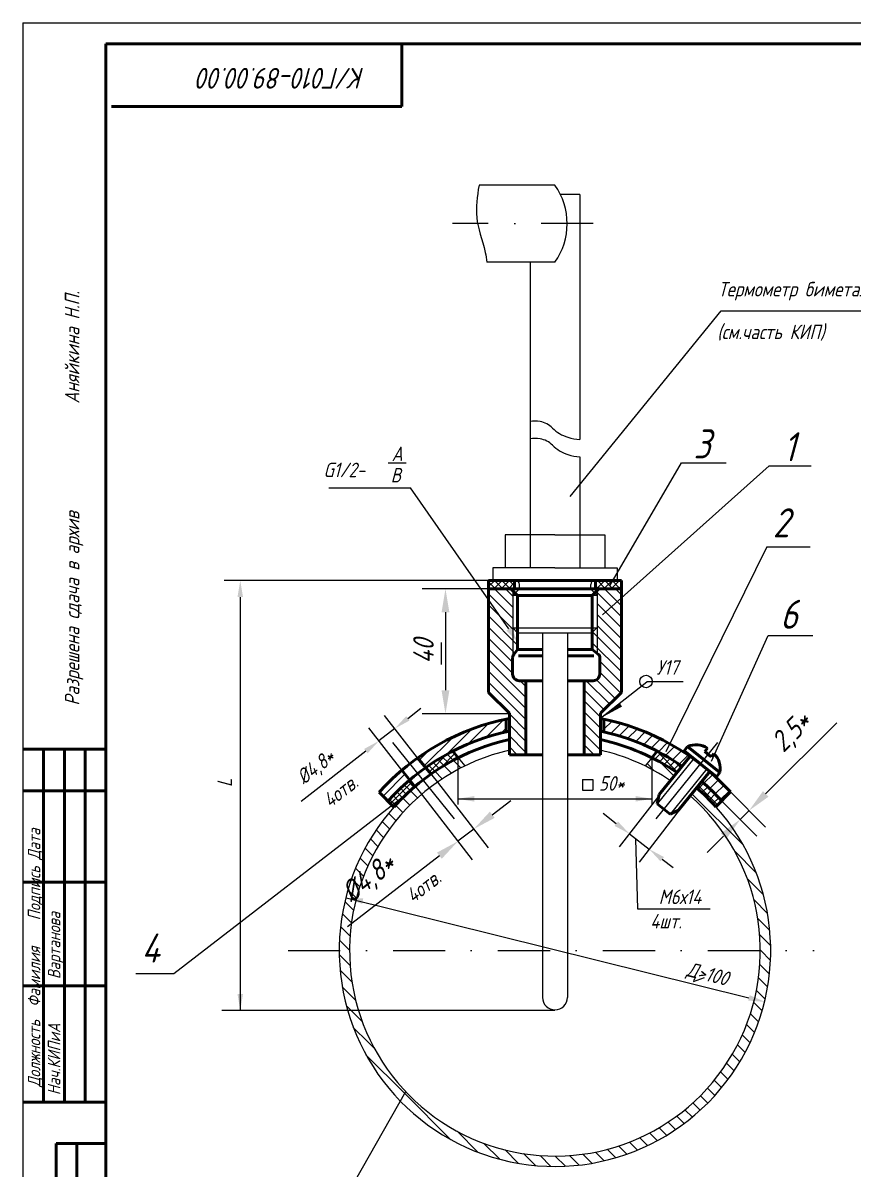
# Model space of a CAD drawing. Header units: inches. Extents: x 2286 to 3316, y 895 to 2213.
# Drawn here: x 2586.8 to 2728.3, y 996.6 to 1191.8 of the extents above; entities that cross this region are included whole.
import ezdxf

# ---------------------------------------------------------------- set-up
doc = ezdxf.new("R2010")
doc.units = ezdxf.units.IN
doc.header["$LTSCALE"] = 0.7
doc.header["$MEASUREMENT"] = 0
doc.linetypes.add('DASHDOT', pattern=[25.4, 12.7, -6.35, 0, -6.35])
doc.styles.get("Standard").update_dxf_attribs({"font": 'romand.shx', "width": 0.8, "oblique": 15, "height": 3.5})
doc.dimstyles.get("Standard").update_dxf_attribs({"dimtxt": 3.5, "dimasz": 4, "dimexe": 4, "dimexo": 0, "dimgap": 2, "dimtad": 1, "dimdec": 0, "dimdsep": 46, "dimtxsty": 'Standard', "dimcen": 0.09, "dimadec": 0, "dimazin": 0, "dimtfac": 1, "dimtdec": 0, "dimtmove": 0, "dimatfit": 3, "dimfxl": 0, "dimtolj": 1, "dimtzin": 0, "dimlwd": 25, "dimlwe": 25, "dimarcsym": 0})

# ---------------------------------------------------------------- blocks, each defined once
blk = doc.blocks.new('*D277')
at = {"color": 0, "lineweight": 25}
for p, q in [((2657.417016408975, 1062.463575104551), (2666.051558763504, 1051.295138372551)), ((2654.731297104676, 1060.387191664163), (2663.365839459205, 1049.218754932164)), ((2666.769529110168, 1056.906245088816), (2669.934067641632, 1059.352813273616)), ((2663.604990578703, 1054.459676904015), (2660.919271274405, 1052.383293463628)), ((2657.754732742941, 1049.936725278827), (2642.104634721738, 1037.837320728373))]:
    blk.add_line(p, q, dxfattribs=at)
for points in [[(2666.361767746034, 1057.433668177393), (2667.177290474301, 1056.378822000239), (2663.604990578703, 1054.459676904015)], [(2657.346971378807, 1050.464148367405), (2658.162494107074, 1049.40930219025), (2660.919271274405, 1052.383293463628)]]:
    blk.add_solid(points, dxfattribs=at)
at = {"layer": 'DEFPOINTS', "color": 0, "lineweight": 25}
for p in [(2657.417016408975, 1062.463575104551), (2654.731297104676, 1060.387191664163), (2660.919271274405, 1052.383293463628)]:
    blk.add_point(p, dxfattribs=at)
at = {"color": 0, "lineweight": 25, "insert": (2645.84987611129, 1045.894205328736), "char_height": 3.5, "attachment_point": 5, "rotation": 37.70832853063089}
blk.add_mtext('\\A1;%%C4,8*', dxfattribs=at)
blk = doc.blocks.new('*D278')
at = {"color": 0, "lineweight": 25}
for p, q in [((2713.359842508145, 1060.445475743778), (2725.462097003551, 1072.547730239191)), ((2707.363372398868, 1060.785091603561), (2713.359842508146, 1054.788621494286)), ((2705.861409418703, 1059.283128623396), (2711.857879527981, 1053.286658514121)), ((2709.029452403234, 1056.115085638866), (2710.531415383399, 1057.617048619031)), ((2706.201025278489, 1053.286658514119), (2703.372598153743, 1050.458231389372))]:
    blk.add_line(p, q, dxfattribs=at)
for points in [[(2712.888437987353, 1060.916880264569), (2713.831247028936, 1059.974071222987), (2710.531415383399, 1057.617048619031)], [(2705.729620757697, 1053.75806303491), (2706.67242979928, 1052.815253993328), (2709.029452403234, 1056.115085638866)]]:
    blk.add_solid(points, dxfattribs=at)
at = {"layer": 'DEFPOINTS', "color": 0, "lineweight": 25}
for p in [(2707.363372398868, 1060.785091603561), (2705.861409418703, 1059.283128623396), (2710.531415383399, 1057.617048619031)]:
    blk.add_point(p, dxfattribs=at)
at = {"color": 0, "lineweight": 25, "insert": (2717.937830628375, 1070.798169243702), "char_height": 3.5, "attachment_point": 5, "rotation": 45.00000000001301}
blk.add_mtext('\\A1;2,5*', dxfattribs=at)
blk = doc.blocks.new('*D279')
at = {"color": 0, "lineweight": 25}
for p, q in [((2666.143307805147, 1095.406174166274), (2654.796403664847, 1095.406174166274)), ((2658.796403664847, 1091.406174166274), (2658.796403664847, 1078.102734399861)), ((2669.678661340502, 1074.102734399861), (2654.796403664847, 1074.102734399861))]:
    blk.add_line(p, q, dxfattribs=at)
for points in [[(2658.129736998181, 1091.406174166274), (2659.463070331514, 1091.406174166274), (2658.796403664847, 1095.406174166274)], [(2658.129736998181, 1078.102734399861), (2659.463070331514, 1078.102734399861), (2658.796403664847, 1074.102734399861)]]:
    blk.add_solid(points, dxfattribs=at)
at = {"layer": 'DEFPOINTS', "color": 0, "lineweight": 25}
for p in [(2666.143307805147, 1095.406174166274), (2658.796403664847, 1074.102734399861), (2669.678661340502, 1074.102734399861)]:
    blk.add_point(p, dxfattribs=at)
at = {"color": 0, "lineweight": 25, "insert": (2655.046403664847, 1084.754454283068), "char_height": 3.5, "attachment_point": 5, "rotation": 90}
blk.add_mtext('\\A1;40', dxfattribs=at)

msp = doc.modelspace()

# ---------------------------------------------------------------- hatches: boundary and pattern name
at = {"lineweight": 25}
h = msp.add_hatch(dxfattribs=at)
h.set_pattern_fill('ANSI37', color=256, scale=7.070707070707071, angle=90, style=0)
h.set_pattern_definition([(135, (-1172.001941965416, 269.9848282896533), (-0.62496811468508, -0.6249681146850798), []), (225, (-1172.001941965416, 269.9848282896533), (0.6249681146850798, -0.62496811468508), [])])
h.paths.add_polyline_path([(2670.57446964783, 1096.820315580416), (2666.850378512219, 1096.820315580416), (2666.143307805148, 1096.820315580416), (2666.143307805147, 1095.406174166274), (2670.57446964783, 1095.406174166274)])
h.paths.add_polyline_path([(2688.769570431411, 1096.820315580416), (2684.33840858873, 1096.820315580416), (2684.338408588728, 1095.406174166274), (2684.951388613229, 1095.406174166274), (2688.769570431411, 1095.406174166274)])
h = msp.add_hatch(dxfattribs=at)
h.set_pattern_fill('ANSI31', color=256, scale=10.60606060606061, style=0)
h.set_pattern_definition([(44.99999999999999, (-1172.001941965416, 273.5201818250068), (-0.9374521720276197, 0.9374521720276199), [])])
h.paths.add_polyline_path([(2685.799873461714, 1073.198207579566), (2685.799873461714, 1071.027323147228, -0.09631567121730822), (2699.153145417225, 1065.186466604698), (2700.490994221431, 1066.840045995339, 0.1002964583545369)])
h.paths.add_polyline_path([(2703.840387563186, 1064.234980550159), (2702.505395527231, 1062.584932121381, -0.03085517048928728), (2705.861409418703, 1059.283128623396), (2707.363372398867, 1060.785091603561, 0.0306146875050525)])
edge = h.paths.add_edge_path()
edge.add_line((2654.047848630378, 1066.576363465898), (2655.569776608679, 1065.054435487597))
edge.add_arc((2677.456439118279, 1033.768252533132), 38.18181818181842, 102.62203335445457, 124.9752205465542, ccw=False)
edge.add_line((2669.113004774845, 1071.027323147228), (2669.113004774845, 1073.198207579565))
edge.add_arc((2677.45643911828, 1033.768252533132), 40.30303030303053, 101.9476297055013, 125.5078612842657)
edge = h.paths.add_edge_path()
edge.add_line((2652.855835547252, 1062.968621428244), (2651.350729627643, 1064.473727347853))
edge.add_arc((2677.45643911828, 1033.768252533132), 40.30303030303055, 130.3710962715822, 138.0169613098166)
edge.add_line((2647.497468656674, 1060.727376044248), (2648.999589827892, 1059.22525487303))
edge.add_arc((2677.45643911828, 1033.768252533132), 38.18181818181842, 130.1133261775906, 138.1847385367223, ccw=False)

# ---------------------------------------------------------------- linework, layer by layer
for p, q in [((2586.78478108273, 1191.783248135504), (2586.78478108273, 894.813551165807)), ((2586.78478108273, 1191.783248135504), (3006.78478108273, 1191.783248135504)), ((2681.698863360705, 1162.584954725716), (2681.698863360705, 1123.905023404646)), ((2673.214014875856, 1151.019670813535), (2673.214014875855, 1123.905023404646)), ((2673.214014875857, 1151.019670813535), (2673.214014875857, 1120.7988519654)), ((2681.698863360704, 1151.019670813535), (2681.698863360704, 1120.7988519654)), ((2673.214014875855, 1120.95870085702), (2673.214014875855, 1098.939561033601)), ((2681.698863360704, 1117.852529417773), (2681.698863360704, 1098.939561033601)), ((2669.567985561021, 1088.556762417558), (2652.815919135247, 1112.608113468483)), ((2677.45643911828, 1104.596126690167), (2668.971590633431, 1104.596126690167)), ((2677.45643911828, 1104.596126690167), (2668.971590633431, 1104.596126690167)), ((2677.45643911828, 1104.596126690167), (2685.941287603128, 1104.596126690167)), ((2677.45643911828, 1098.939561033601), (2666.850378512219, 1098.939561033601)), ((2677.45643911828, 1098.939561033601), (2688.06249972434, 1098.939561033601)), ((2684.951388613229, 1096.820315580416), (2666.143307805149, 1096.820315580416)), ((2670.285685488315, 1095.35635245842), (2670.285685488315, 1093.138748045445)), ((2671.409508117117, 1095.199845356995), (2671.409508117117, 1096.113244873345)), ((2677.45643911828, 1095.406174166274), (2672.332678016486, 1095.406174166274)), ((2677.45643911828, 1095.406174166274), (2684.951388613229, 1095.406174166274)), ((2683.550562207819, 1095.359449082286), (2683.550562207819, 1096.113244873345)), ((2683.8840921579, 1096.820315580416), (2688.769570431411, 1096.820315580416)), ((2684.627192748244, 1095.35635245842), (2684.627192748244, 1093.138748045445)), ((2670.26978596837, 1094.293472683339), (2684.627192748243, 1094.293472683339)), ((2683.820075481918, 1094.274861034964), (2683.820075481918, 1093.138748045445)), ((2670.285685488315, 1093.138748045445), (2670.285685488315, 1085.038412741304)), ((2684.627192748244, 1093.138748045445), (2684.627192748245, 1085.038412741304)), ((2671.092802754643, 1089.524356046059), (2671.092802754643, 1086.936696783753)), ((2670.26978596837, 1088.725264652225), (2684.627192748243, 1088.725264652225)), ((2670.26978596837, 1088.725264652225), (2671.092802754643, 1087.905481561878)), ((2671.092802754644, 1087.878760690576), (2683.820075481917, 1087.878760690576)), ((2684.606835232683, 1088.725264652225), (2683.820075481916, 1087.944612074424)), ((2670.285685488315, 1085.038412741304), (2670.285685488315, 1083.931293831321)), ((2675.335226997068, 1085.038412741304), (2671.092802754643, 1085.038412741304)), ((2683.820075481914, 1085.038412741304), (2679.577651239492, 1085.038412741304)), ((2684.627192748244, 1085.038412741304), (2684.627192748245, 1084.440475254765)), ((2675.335226997068, 1079.735382438274), (2671.372689605138, 1079.735382438274)), ((2679.577651239491, 1079.735382438274), (2683.958548190997, 1079.735382438274)), ((2685.198822266301, 1073.338817280594), (2693.099568890516, 1079.529242196558))]:
    msp.add_line(p, q)
at = {"lineweight": 50}
for p, q in [((2600.926195224144, 1188.24789460015), (2600.926195224144, 898.3489047011606)), ((2600.926195224144, 1188.24789460015), (3003.249427547376, 1188.24789460015)), ((2651.372829575429, 1177.519341434796), (2651.372829575429, 1188.125402040857)), ((2601.877880080479, 1177.519341434796), (2651.372829575429, 1177.519341434796)), ((2666.143307805148, 1096.820315580416), (2666.143307805148, 1093.138748045445)), ((2688.769570431411, 1096.820315580416), (2666.143307805148, 1096.820315580416)), ((2684.951388613229, 1095.406174166274), (2666.143307805149, 1095.406174166274)), ((2671.092802754642, 1094.274861034962), (2669.961489623331, 1095.406174166274)), ((2670.57446964783, 1096.820315580416), (2670.57446964783, 1095.406174166274)), ((2683.820075481918, 1094.274861034964), (2684.951388613229, 1095.406174166274)), ((2683.8840921579, 1095.406174166274), (2688.769570431411, 1095.406174166274)), ((2684.338408588729, 1096.820315580416), (2684.338408588729, 1095.406174166274)), ((2688.769570431411, 1096.820315580416), (2688.769570431411, 1093.138748045445)), ((2671.092802754642, 1094.274861034964), (2671.092802754643, 1093.138748045445)), ((2683.820075481918, 1094.274861034964), (2671.092802754642, 1094.274861034964)), ((2683.820075481916, 1094.293472683339), (2683.820075481915, 1093.138748045445)), ((2666.143307805148, 1093.138748045445), (2666.143307805149, 1077.726449833406)), ((2671.092802754643, 1093.138748045445), (2671.092802754643, 1085.038412741304)), ((2683.820075481917, 1093.138748045445), (2683.820075481915, 1085.038412741304)), ((2683.820075481915, 1093.138748045445), (2683.820075481916, 1089.527066502935)), ((2688.769570431411, 1093.138748045445), (2688.769570431411, 1077.726449833406)), ((2683.820075481916, 1089.527066502935), (2683.820075481916, 1086.936696783753)), ((2670.241376473826, 1083.684928404273), (2670.241376473826, 1080.866695569587)), ((2670.444201579933, 1084.184881129526), (2671.092802754643, 1085.055219325126)), ((2675.335226997068, 1085.038412741304), (2671.092802754643, 1085.038412741304)), ((2675.335226997068, 1083.977806680699), (2671.231275463724, 1083.977806680699)), ((2683.820075481915, 1085.038412741304), (2679.577651239492, 1085.038412741304)), ((2679.577651239492, 1083.977806680699), (2684.099962332411, 1083.977806680699)), ((2684.883339665604, 1084.185490098952), (2683.810071211745, 1085.038412741304)), ((2685.08986132231, 1083.684928404273), (2685.08986132231, 1080.866695569587)), ((2675.335226997068, 1079.735382438274), (2671.372689605138, 1079.735382438274)), ((2672.506944168785, 1067.120389227346), (2672.506944168786, 1079.735382438274)), ((2679.577651239491, 1079.735382438274), (2683.958548190997, 1079.735382438274)), ((2682.451186593028, 1067.120389227346), (2682.451186593029, 1079.735382438274)), ((2669.678661340502, 1074.191096298053), (2666.143307805149, 1077.726449833407)), ((2685.234216896058, 1074.191096298053), (2688.769570431411, 1077.726449833406)), ((2586.78478108273, 1068.060714025426), (2600.926195224144, 1068.060714025426)), ((2590.320134618083, 1068.060714025426), (2590.320134618083, 1007.959703924415)), ((2593.855488153437, 1068.060714025426), (2593.855488153437, 1007.959703924415)), ((2597.39084168879, 1068.060714025426), (2597.39084168879, 1007.959703924415)), ((2705.540435174576, 1064.087933437407), (2700.043524044433, 1068.535277195992)), ((2656.341899961998, 1063.827560337822), (2654.04398373611, 1066.584801805865)), ((2704.96228048596, 1063.373334990488), (2699.465369355817, 1067.820678749074)), ((2704.097719161478, 1066.801345832966), (2702.998336935449, 1067.690814584683)), ((2653.595197115326, 1061.733165472856), (2651.352902546288, 1064.48284019034)), ((2586.78478108273, 1060.990006954718), (2600.926195224144, 1060.990006954718)), ((2650.001145158017, 1058.223699542906), (2647.497468656674, 1060.727376044248)), ((2695.227939071541, 1060.334916641184), (2694.888161432839, 1058.790800039296)), ((2704.849949192689, 1058.271668397381), (2707.363372398867, 1060.785091603561)), ((2697.086925884898, 1057.011862535861), (2694.888161432839, 1058.790800039296)), ((2698.526085749629, 1057.666510386032), (2697.086925884897, 1057.011862535861)), ((2586.78478108273, 1045.434451399163), (2600.926195224144, 1045.434451399163)), ((2586.78478108273, 1027.757683722395), (2600.926195224144, 1027.757683722395)), ((2586.78478108273, 1007.959703924415), (2600.926195224144, 1007.959703924415)), ((2592.441346739296, 1000.888996853708), (2592.441346739296, 898.3489047011606)), ((2592.441346739296, 1000.888996853708), (2600.926195224144, 1000.888996853708)), ((2595.976700274649, 1000.888996853708), (2595.976700274649, 898.3489047011606))]:
    msp.add_line(p, q, dxfattribs=at)
at = {"lineweight": 25}
for p, q in [((2677.458435854613, 1164.143706141754), (2664.515405906507, 1164.143706141754)), ((2681.698863360705, 1162.584954725716), (2678.378291626123, 1162.584954725716)), ((2677.462322603735, 1151.019670813535), (2665.849781985764, 1151.019670813535)), ((2680.040136461709, 1111.116091206721), (2705.774490283604, 1142.760164452871)), ((2705.774490283604, 1142.760164452871), (2749.624462863766, 1142.760164452871)), ((2649.046904937428, 1116.843615139141), (2652.121245486109, 1116.843615139141)), ((2686.87670886212, 1095.993845350107), (2698.996192925256, 1116.830814564554)), ((2698.996192925256, 1116.830814564554), (2706.60780731779, 1116.830814564554)), ((2685.575767437889, 1090.958707172422), (2713.940080762021, 1116.361443218912)), ((2713.940080762021, 1116.361443218912), (2721.101365340488, 1116.361443218912)), ((2638.918267454893, 1112.608113468484), (2652.815919135247, 1112.608113468483)), ((2713.53956015466, 1102.553380300572), (2696.339331765752, 1067.614475692821)), ((2713.53956015466, 1102.553380300572), (2720.964424137937, 1102.553380300572)), ((2666.143307805148, 1096.820315580416), (2621.080384364558, 1096.820315580416)), ((2670.285685488315, 1092.244753692601), (2667.124265014642, 1095.406174166274)), ((2670.285685488315, 1094.119658036656), (2668.999169358697, 1095.406174166274)), ((2670.285685488315, 1094.293472683339), (2671.409508117117, 1095.406174166274)), ((2684.627192748244, 1094.293472683339), (2683.503370119443, 1095.406174166274)), ((2688.769570431411, 1092.509912190057), (2685.873308455195, 1095.406174166274)), ((2688.769570431412, 1094.384816534112), (2687.748212799249, 1095.406174166274)), ((2623.823076701441, 1093.992032752133), (2623.823076701441, 1023.557028777667)), ((2670.285685488315, 1090.369849348546), (2666.143307805148, 1094.512227031713)), ((2688.769570431411, 1090.635007846002), (2684.627192748243, 1094.77738552917)), ((2670.285685488315, 1088.494945004491), (2666.143307805147, 1092.637322687658)), ((2688.769570431411, 1088.760103501947), (2684.627192748244, 1092.902481185114)), ((2671.092802754643, 1085.812923394106), (2666.143307805147, 1090.762418343603)), ((2688.719398374343, 1086.935371214959), (2684.627192748244, 1091.027576841058)), ((2684.627192748245, 1090.118848994262), (2684.627192748245, 1084.440475254764)), ((2670.647195798911, 1084.383626005784), (2666.143307805148, 1088.887513999547)), ((2688.769570431411, 1083.135390469781), (2683.890485430736, 1088.014475470455)), ((2686.844494030288, 1086.935371214959), (2684.627192748244, 1089.152672497003)), ((2704.114037740603, 1066.026399789711), (2713.805647077752, 1087.427887852557)), ((2713.805647077752, 1087.427887852557), (2721.380825694421, 1087.427887852557)), ((2658.037159232976, 1086.232988540317), (2658.037159232976, 1082.498832655554)), ((2670.241376473825, 1082.914540986814), (2666.143307805148, 1087.012609655492)), ((2688.769570431411, 1081.260486125727), (2683.820075481915, 1086.209981075221)), ((2684.969589686233, 1086.935371214959), (2684.627192748245, 1087.277768152947)), ((2688.769570431411, 1085.010294813837), (2686.844494030288, 1086.935371214959)), ((2688.769570431411, 1086.885199157892), (2688.719398374343, 1086.935371214959)), ((2670.241376473825, 1081.039636642759), (2666.143307805148, 1085.137705311436)), ((2672.506944168786, 1076.899164603744), (2666.143307805148, 1083.262800967381)), ((2688.769570431411, 1079.385581781671), (2685.08986132231, 1083.065290890772)), ((2672.506944168786, 1075.024260259688), (2666.143307805148, 1081.387896623326)), ((2672.506944168786, 1078.774068947798), (2671.54563067831, 1079.735382438274)), ((2686.78677988946, 1075.743659291456), (2682.795056742641, 1079.735382438274)), ((2687.724232061488, 1076.681111463483), (2684.520514939552, 1079.884828585419)), ((2688.661684233515, 1077.618563635511), (2685.08986132231, 1081.190386546716)), ((2672.506944168786, 1073.149355915633), (2666.143307805148, 1079.512992279271)), ((2685.849327717433, 1074.806207119428), (2682.451186593028, 1078.204348243832)), ((2699.307950903983, 1079.529242196558), (2693.099568890516, 1079.529242196558)), ((2685.234216896057, 1073.546413596749), (2682.451186593028, 1076.329443899777)), ((2654.049835154746, 1066.577780760482), (2648.410526508591, 1073.813333165638)), ((2652.379931140295, 1073.321200680087), (2654.610699698921, 1075.059836753163)), ((2672.506944168786, 1071.274451571578), (2669.678661340502, 1074.102734399862)), ((2685.234216896057, 1071.671509252693), (2682.451186593028, 1074.454539555722)), ((2672.506944168786, 1069.399547227523), (2669.678661340502, 1072.227830055807)), ((2685.234216896057, 1069.796604908638), (2682.451186593027, 1072.579635211668)), ((2651.356401908222, 1064.478549002567), (2645.717093262067, 1071.714101407723)), ((2650.149162581667, 1071.582564607011), (2647.455729335144, 1069.483332849096)), ((2669.113004774844, 1070.918582277408), (2669.024249884821, 1071.007337167432)), ((2672.449956462514, 1067.581630589738), (2669.678661340502, 1070.352925711752)), ((2685.234216896057, 1067.921700564583), (2682.451186593027, 1070.704730867613)), ((2671.036293480851, 1067.120389227346), (2669.678661340502, 1068.478021367696)), ((2684.160623889239, 1067.120389227345), (2682.451186593027, 1068.829826523558)), ((2645.224960776517, 1067.74469677602), (2634.192784597269, 1059.146342009188)), ((2659.035392582472, 1067.212479003406), (2656.223562837672, 1064.400649258605)), ((2658.506212624472, 1065.276203445969), (2657.47694057948, 1066.305475490961)), ((2660.396876270176, 1067.324026461739), (2658.103008564543, 1065.030158756106)), ((2659.294991580448, 1065.737360719363), (2658.259258989062, 1066.773093310748)), ((2660.100539015433, 1066.181749513748), (2659.057591811718, 1067.224696717463)), ((2660.923222898816, 1066.609001859736), (2659.87226265333, 1067.659962105222)), ((2661.409461979962, 1064.87282654922), (2660.100539015433, 1066.181749513748)), ((2660.923222898816, 1066.609001859735), (2660.923222898816, 1058.676324761924)), ((2693.952581762141, 1066.627639818438), (2693.952581762141, 1058.715912978944)), ((2695.49264515184, 1067.42158092104), (2694.446212558345, 1066.375148327544)), ((2698.344033660469, 1064.186405520448), (2694.691730840403, 1067.838708340513)), ((2696.298249233212, 1066.977248773041), (2695.259382793778, 1065.938382333607)), ((2697.087698832856, 1066.516762143315), (2696.055625407551, 1065.484688718009)), ((2697.861296602061, 1066.04042368315), (2696.835284019147, 1065.014411100236)), ((2698.903039453312, 1064.877335956974), (2697.537455520589, 1066.242919889697)), ((2655.758799192115, 1065.18582184242), (2655.598594722986, 1065.025617373291)), ((2656.977700937776, 1064.304842673924), (2655.959236030636, 1065.323307581064)), ((2657.733877412296, 1064.798602428775), (2656.71035023207, 1065.822129609001)), ((2658.252950784406, 1063.029592827294), (2656.977700937776, 1064.304842673924)), ((2659.796297811484, 1063.986118258957), (2658.506212624472, 1065.276203445969)), ((2694.370869347831, 1064.409761144974), (2693.147755228452, 1065.632875264353)), ((2697.785027867624, 1063.495475083922), (2695.446236626415, 1065.83426632513)), ((2698.619309551613, 1065.548500403332), (2697.598661022788, 1064.527851874507)), ((2653.044745104031, 1062.471767754335), (2649.398911025309, 1058.825933675613)), ((2653.431670207654, 1061.601192257196), (2652.42912874612, 1062.60373371873)), ((2682.125345611591, 1062.885445100728), (2683.893022379268, 1062.885445100728)), ((2682.125345611591, 1062.885445100728), (2682.125345611591, 1061.117768333052)), ((2683.893022379268, 1062.885445100728), (2683.893022379268, 1061.117768333052)), ((2697.14553968089, 1062.705068512701), (2688.418084639921, 1051.416110553321)), ((2702.85113979416, 1062.280713269658), (2701.849455367367, 1061.279028842865)), ((2705.804296217481, 1059.226015422175), (2702.478554720572, 1062.551756919084)), ((2650.868805936466, 1059.164311610903), (2649.868604022004, 1060.164513525366)), ((2651.486962986547, 1059.796090790193), (2650.487013396513, 1060.796040380227)), ((2652.120145507943, 1060.412844498167), (2651.119891589384, 1061.413098416726)), ((2652.76836776003, 1061.014558475449), (2651.767251332168, 1062.015674903312)), ((2654.019896213726, 1059.763030021754), (2652.76836776003, 1061.014558475449)), ((2653.603750896876, 1061.780837317809), (2653.375664231915, 1061.552750652849)), ((2682.125345611591, 1061.117768333052), (2683.893022379268, 1061.117768333052)), ((2700.502727990417, 1060.109637637603), (2691.775272949449, 1048.820679678222)), ((2709.522452910278, 1051.758050041267), (2700.801537342039, 1060.478965609507)), ((2705.179328102797, 1058.601047307489), (2701.919548927727, 1061.860826482559)), ((2703.504992404483, 1061.68462965061), (2702.504421590466, 1060.684058836594)), ((2704.14435020012, 1061.074051216877), (2703.144333224543, 1060.074034241301)), ((2704.769236358935, 1060.449001146322), (2703.769216230763, 1059.44898101815)), ((2651.504069574777, 1059.927655213472), (2612.524936678759, 1029.802836195474)), ((2650.265686179739, 1058.517495138261), (2649.264674021323, 1059.518507296677)), ((2651.517072404342, 1057.266108913658), (2650.265686179739, 1058.517495138261)), ((2652.736900043014, 1058.546153733726), (2651.486962986547, 1059.796090790193)), ((2660.923222898816, 1059.620487599871), (2693.952581762141, 1059.620487599871)), ((2705.379650749061, 1059.809479307077), (2704.379070461437, 1058.808899019453)), ((2650.360645001091, 1055.922663858168), (2649.10473708754, 1057.178571771718)), ((2687.9103706153, 1055.383552296148), (2685.672792731576, 1057.113416155251)), ((2648.241422393472, 1053.042141548306), (2646.966774134869, 1054.316789806909)), ((2649.268344724228, 1054.51509167629), (2648.004741606042, 1055.778694794477)), ((2647.281703945018, 1051.501987538019), (2645.992397163966, 1052.791294319071)), ((2690.147948499024, 1053.653688437045), (2693.505136808552, 1051.058257561946)), ((2691.177188006986, 1052.774697675611), (2691.50500764209, 1040.897063954389)), ((2646.391669135702, 1049.892149888596), (2645.083721609393, 1051.200097414905)), ((2711.748170837725, 1047.03245965508), (2708.097947730121, 1050.682682762684)), ((2645.574566133615, 1048.209380431942), (2644.243493616214, 1049.540452949344)), ((2695.742714692276, 1049.328393702843), (2697.596901598732, 1047.894928105586)), ((2644.834575366576, 1046.449498740241), (2643.475216776706, 1047.80885733011)), ((2644.177044039998, 1044.607157608078), (2642.783323726216, 1046.000877921861)), ((2712.96209720697, 1043.318660827095), (2710.230823881285, 1046.049934152779)), ((2641.88539574775, 1042.739081193739), (2710.5119538014, 1025.713060587503)), ((2643.608826328117, 1042.675502861219), (2642.173419231974, 1044.110909957362)), ((2643.138788386322, 1040.645668344275), (2641.652630745373, 1042.131825985223)), ((2691.50500764209, 1040.897063954389), (2703.880377975713, 1040.897063954389)), ((2713.673532603556, 1040.107352971769), (2711.373467588776, 1042.407417986549)), ((2642.778582594975, 1038.506001676881), (2641.23012705664, 1040.054457215216)), ((2714.061807248853, 1037.219205867731), (2712.023264771335, 1039.25774834525)), ((2642.54388578416, 1036.240826028956), (2640.917911986307, 1037.866799826808)), ((2642.45649071178, 1033.828348642595), (2640.732092495192, 1035.552746859183)), ((2714.215467606663, 1034.565673051182), (2712.355404439051, 1036.425736218793)), ((2642.548100822229, 1031.236866073406), (2640.695019712266, 1033.089947183369)), ((2712.513015665972, 1033.768252533132), (2712.456393316957, 1033.824874882147)), ((2714.186033015315, 1032.095235183789), (2712.513015665972, 1033.768252533132)), ((2714.006601199412, 1029.774794540951), (2712.376552203926, 1031.404843536437)), ((2612.524936678759, 1029.802836195474), (2606.004280376699, 1029.802836195474)), ((2642.867914725729, 1028.417179711164), (2640.839173105085, 1030.445921331809)), ((2701.040861345388, 1028.521237959375), (2702.937044879384, 1029.190102527947)), ((2713.699890769661, 1027.581632511962), (2712.148189291736, 1029.133333989888)), ((2643.500030718151, 1025.285191260003), (2641.214924063936, 1027.570297914218)), ((2713.282243434051, 1025.499407388832), (2711.793457083616, 1026.988193739268)), ((2712.765821546414, 1023.515956817728), (2711.328262479547, 1024.953515884595)), ((2677.45643911828, 1023.557028777666), (2620.689228570377, 1023.557028777666)), ((2644.613056942663, 1021.672292576751), (2641.908354171691, 1024.376995347722)), ((2712.159905876041, 1021.622000029362), (2710.764413491633, 1023.01749241377)), ((2711.471706011863, 1019.8103274348), (2710.11088646727, 1021.171146979393)), ((2645.640723702242, 1018.144753358431), (2643.092055770797, 1020.693421289876)), ((2710.706888991452, 1018.07527199647), (2709.374616684417, 1019.407544303504)), ((2646.674238124171, 1017.111238936503), (2645.640723702242, 1018.144753358431)), ((2709.869936098895, 1016.412352430286), (2708.561013134368, 1017.721275394814)), ((2651.827377043342, 1009.45822755859), (2645.244456528395, 1016.041148073538)), ((2708.964390031117, 1014.818026039325), (2707.674304844105, 1016.108111226336)), ((2707.993029259072, 1013.289514352629), (2706.717779412442, 1014.564764199258)), ((2705.860865404768, 1010.421933289452), (2704.604669886007, 1011.678128808213)), ((2706.957992192132, 1011.824678960829), (2705.693949602401, 1013.08872155056)), ((2641.150314610089, 990.605155223922), (2652.01233345077, 1009.784815189767)), ((2659.729334658683, 1001.556269943249), (2651.827377043342, 1009.45822755859)), ((2704.702745060597, 1009.080181174883), (2703.451216606902, 1010.331709628578)), ((2702.205681723409, 1006.57749959459), (2700.954295498806, 1007.828885819194)), ((2703.484277375341, 1007.798776401399), (2702.234340318874, 1009.048713457866)), ((2699.466881379624, 1004.316555020894), (2698.203278261437, 1005.580158139081)), ((2700.866758356866, 1005.416550502393), (2699.610850443316, 1006.672458415943)), ((2696.479480904219, 1002.304210578819), (2695.190174123167, 1003.593517359871)), ((2698.004976392056, 1003.278587549722), (2696.730328133453, 1004.553235808325)), ((2664.381607875024, 999.4038691856495), (2660.799425521651, 1002.986051539022)), ((2693.228639534491, 1000.555307031066), (2691.897567017088, 1001.886379548469)), ((2694.888284000052, 1001.395535024246), (2693.580336473744, 1002.703482550554)), ((2668.06518193287, 998.2201675865444), (2665.360479161899, 1000.924870357515)), ((2671.258484499366, 997.5267374787883), (2668.973377845151, 999.811844133003)), ((2687.799096542509, 998.4852326468274), (2686.363689446367, 999.9206397429696)), ((2689.689064507009, 999.0951371410682), (2688.295344193225, 1000.488857454851)), ((2691.497043915258, 999.7870301915591), (2690.137685325388, 1001.146388781429)), ((2674.134107916957, 997.1509865199374), (2672.105366296312, 999.1797281405821)), ((2676.778133768516, 997.0068331271186), (2674.925052658553, 998.8599142370815)), ((2679.24093344433, 997.043905910045), (2677.516535227743, 998.7683041266329)), ((2681.554986411955, 997.2297254011604), (2679.929012614103, 998.8556991990127)), ((2683.742643800363, 997.5419404714925), (2682.194188262028, 999.0903960098277)), ((2685.820012570371, 997.9644441602255), (2684.333854929422, 999.4506018011745))]:
    msp.add_line(p, q, dxfattribs=at)
at = {"linetype": 'DASHDOT'}
msp.add_line((2683.973746540722, 1157.614820695456), (2660.012743454896, 1157.614820695456), dxfattribs=at)
at = {"linetype": 'Continuous'}
for p, q in [((2668.971590633431, 1104.596126690167), (2668.971590633431, 1098.939561033601)), ((2685.941287603128, 1104.596126690167), (2685.941287603128, 1098.939561033601)), ((2666.850378512219, 1098.939561033601), (2666.850378512219, 1096.818348912389)), ((2688.06249972434, 1098.939561033601), (2688.06249972434, 1096.818348912389)), ((2675.335226997067, 1087.878760690576), (2675.335226997068, 1085.038412741304)), ((2679.577651239491, 1087.878760690576), (2679.577651239492, 1085.038412741304)), ((2675.335226997068, 1085.038412741304), (2675.335226997069, 1025.799721163602)), ((2679.577651239492, 1085.038412741304), (2679.577651239492, 1025.799721163602)), ((2649.758842090076, 1069.231104139584), (2660.297728087112, 1056.205054685998)), ((2705.154036146484, 1069.231104139584), (2694.615150149447, 1056.205054685998)), ((2654.07427321828, 1066.595201362286), (2657.417016408975, 1062.463575104551)), ((2660.960296474419, 1066.627639818438), (2662.099702277941, 1065.21933571983)), ((2701.114442694859, 1066.486475621499), (2694.888161432839, 1058.790800039296)), ((2651.394779043317, 1064.511123670097), (2654.731297104677, 1060.387191664164)), ((2703.313207146918, 1064.707538118064), (2697.086925884897, 1057.011862535861))]:
    msp.add_line(p, q, dxfattribs=at)
at = {"color": 0}
for p, q in [((2684.029255261704, 1079.683352148903), (2684.088809869383, 1079.742906756582)), ((2672.506944168785, 1071.734987790589), (2672.519671441512, 1071.747715063316))]:
    msp.add_line(p, q, dxfattribs=at)
at = {"linetype": 'Continuous', "lineweight": 50}
for p, q in [((2669.678661340502, 1074.191096298052), (2669.678661340502, 1067.120389227347)), ((2685.234216896058, 1074.191096298053), (2685.234216896058, 1067.120389227345)), ((2669.113004774845, 1073.198207579566), (2669.113004774845, 1071.027323147228)), ((2685.799873461714, 1073.198207579566), (2685.799873461714, 1071.027323147228)), ((2700.043524044434, 1068.535277195992), (2699.465369355817, 1067.820678749074)), ((2703.434000937561, 1068.229294727484), (2702.998336935449, 1067.690814584683)), ((2660.050673083693, 1067.751933152197), (2660.960296474418, 1066.627639818438)), ((2694.862205152866, 1067.751933152197), (2693.952581762141, 1066.627639818438)), ((2700.564751581845, 1066.931209997358), (2695.227939071541, 1060.334916641183)), ((2704.53338316359, 1067.339825975768), (2704.097719161478, 1066.801345832966)), ((2703.862898259932, 1064.262803742206), (2698.526085749627, 1057.666510386031)), ((2705.540435174576, 1064.087933437407), (2704.962280485961, 1063.373334990488))]:
    msp.add_line(p, q, dxfattribs=at)
at = {"color": 0, "linetype": 'ByBlock', "lineweight": 50}
for p, q in [((2675.335226997068, 1067.120389227346), (2669.678661340502, 1067.120389227347)), ((2685.234216896058, 1067.120389227346), (2679.577651239491, 1067.120389227346))]:
    msp.add_line(p, q, dxfattribs=at)
at = {"linetype": 'Continuous', "lineweight": 25}
msp.add_line((2693.952581762141, 1066.627639818438), (2692.813175958619, 1065.21933571983), dxfattribs=at)
at = {"linetype": 'DASHDOT', "lineweight": 25}
msp.add_line((2631.977670241605, 1033.768252533132), (2721.627684963488, 1033.768252533132), dxfattribs=at)
msp.add_lwpolyline([(2685.198822266302, 1073.338817280594, 0, 0.7070707070707072, 0), (2688.684938014315, 1075.630153386941, 0.7070707070707072, 0.7070707070707072, 0)], format="xyseb")
msp.add_circle((2692.97585794686, 1079.608608615424), 1.0606060606059)
at = {"lineweight": 25}
for centre, radius, start, end in [((2668.114635904205, 1157.578920688718), 11.419413538253, 324.8913907422319, 35.10860925777192), ((2677.45643911828, 1033.768252533132), 36.76767676767677, 102.2125252688794, 48.92325900969341), ((2677.45643911828, 1033.768252533132), 36.76767676767677, 55.53945149272683, 77.78747473112064), ((2677.45643911828, 1033.768252533132), 35, 102.8395884069263, 48.81706004965045), ((2677.45643911828, 1033.768252533132), 35, 55.76796456895896, 77.16041159307372)]:
    msp.add_arc(centre, radius, start, end, dxfattribs=at)
for centre, radius, start, end in [((2674.030383745525, 1118.84183752362), 5.128577716793816, 80.11305208078157, 99.15932485227191), ((2674.226240787768, 1119.965559124382), 3.987915533228061, 44.86605917684516, 80.11305208078157), ((2681.515493557635, 1127.220811022058), 6.296630448085549, 224.8660591768452, 252.7507380633436), ((2674.030383745525, 1115.895514975993), 5.128577716793816, 80.11305208078157, 99.15932485227191), ((2674.226240787768, 1117.019236576756), 3.987915533228061, 44.86605917684516, 80.11305208078157), ((2682.623066579376, 1130.78794133177), 10.03175248691553, 252.7507380633436, 264.7139706565051), ((2681.515493557635, 1124.274488474432), 6.296630448085549, 224.8660591768452, 252.7507380633436), ((2682.623066579376, 1127.841618784144), 10.03175248691553, 252.7507380633436, 264.7139706565051), ((2670.702437410046, 1096.113244873345), 0.7070707070707071, 0, 90), ((2684.25763291489, 1096.113244873345), 0.7070707070707071, 90, 180), ((2677.45643911828, 1025.799721163602), 2.121212121212121, 180, 0)]:
    msp.add_arc(centre, radius, start, end)
at = {"lineweight": 50}
for centre, radius, start, end in [((2670.948447180896, 1083.684928404273), 0.7070707070707127, 135.0000000000098, 180.0000000000138), ((2684.38279061524, 1083.684928404273), 0.7070707070707127, 359.9999999999862, 44.99999999999023), ((2671.372689605138, 1080.866695569587), 1.131313131312102, 180, 270.0000000000553), ((2683.958548190998, 1080.866695569588), 1.131313131312746, 269.9999999999447, 359.9999999999724), ((2677.45643911828, 1033.768252533132), 40.3030303030303, 101.1268883361833, 138.0169613098241), ((2677.45643911828, 1033.768252533132), 40.3030303030303, 42.09351416052223, 78.87311166381673), ((2677.45643911828, 1033.768252533132), 38.18181818181818, 101.7536256168591, 138.1847385367296), ((2677.45643911828, 1033.768252533132), 38.18181818181818, 55.37192116548972, 78.24637438314093), ((2677.45643911828, 1033.768252533132), 36.76767676767677, 102.2125252688794, 138.1847385367296), ((2677.45643911828, 1033.768252533132), 36.76767676767677, 55.53945149272683, 77.78747473112064), ((2701.467391409893, 1065.291409163746), 3.535353535353535, 56.20179703294923, 113.6378750179507), ((2702.070789680167, 1064.803222349786), 3.535353535353535, 348.4120900232402, 45.84816800828612), ((2677.45643911828, 1033.768252533132), 38.18181818181818, 41.93189228934883, 49.00113363557718), ((2677.45643911828, 1033.768252533132), 36.76767676767677, 41.81526146327043, 48.92325900969341)]:
    msp.add_arc(centre, radius, start, end, dxfattribs=at)
at = {"lineweight": 25}
msp.add_open_spline([(2664.515405906507, 1164.143706141754), (2664.180191561384, 1162.235181549664), (2663.656305206662, 1158.302803647922), (2665.237161224039, 1154.584674845161), (2665.782644460351, 1151.58545685872), (2665.849781985763, 1151.019670813535)], degree=3, knots=[1.868310434198182, 1.868310434198182, 1.868310434198182, 1.868310434198182, 9.779871725404236, 18.40348836361537, 20.41494730817242, 20.41494730817242, 20.41494730817242, 20.41494730817242], dxfattribs=at)
for points in [[(2623.35169623006, 1093.992032752133), (2624.294457172821, 1093.992032752133), (2623.823076701441, 1096.820315580416)], [(2652.090158461448, 1073.692995439858), (2652.66970381914, 1072.949405920316), (2650.149162581667, 1071.582564607011)], [(2644.935188097671, 1068.116491535791), (2645.514733455363, 1067.372902016249), (2647.455729335144, 1069.483332849096)], [(2663.717194934544, 1060.091868071252), (2663.717194934544, 1059.14910712849), (2660.888912106262, 1059.620487599871)], [(2691.1845103464, 1060.091868071252), (2691.1845103464, 1059.14910712849), (2694.012793174683, 1059.620487599871)], [(2688.198681258484, 1055.756481943436), (2687.622059972116, 1055.010622648861), (2690.147948499024, 1053.653688437045)], [(2696.03102533546, 1049.70132335013), (2695.454404049092, 1048.955464055556), (2693.505136808552, 1051.058257561946)], [(2644.786109068928, 1042.640512141272), (2644.590776584123, 1041.718208820464), (2641.9215328641, 1042.765357935288)], [(2623.35169623006, 1026.385311605949), (2624.294457172821, 1026.385311605949), (2623.823076701441, 1023.557028777666)], [(2710.625460605441, 1026.170570974527), (2710.398446997358, 1025.255550200479), (2713.257016123546, 1025.032019763253)]]:
    msp.add_solid(points, dxfattribs=at)
msp.add_solid([(2669.954788176523, 1088.826175270701), (2669.181182945517, 1088.287349564415), (2671.184462679879, 1086.235946724538)])
at = {"layer": 'DEFPOINTS', "color": 0, "linetype": 'ByBlock'}
for p in [(2670.205454693696, 1097.495824677348), (2666.143307805149, 1095.406174166274), (2666.143307805149, 1095.406174166274), (2666.143307805149, 1095.403217510174), (2682.581743377749, 1095.244254974355), (2684.890960844769, 1091.346881236981), (2670.05308205689, 1086.931224671325), (2670.05308205689, 1086.101722736036), (2670.262261836679, 1085.230028902921), (2670.262261836679, 1085.230028902921), (2671.655199487229, 1083.815887488779), (2685.110746685163, 1085.230028902921), (2671.372689605138, 1079.735382438274), (2671.372689605138, 1079.735382438274), (2683.958548190997, 1079.735382438274), (2672.519671441512, 1075.41374992385)]:
    msp.add_point(p, dxfattribs=at)

# ---------------------------------------------------------------- texts
at = {"lineweight": 35, "insert": (2645.068235106963, 1180.58936420506), "char_height": 3.535353535353535, "width": 82.17491717963051, "attachment_point": 1, "rotation": 180}
msp.add_mtext('К/Г010-89.00.00 ', dxfattribs=at)
at = {"lineweight": 25, "attachment_point": 1, "rotation": 90}
for s, insert, char_height, width in [('Разрешена сдача в архив              Аняйкина Н.П.', (2593.931634926305, 1075.496179434267), 2.474747474747475, 193.7057315430609), ('Должность  Фамилия    Подпись Дата', (2587.632028039254, 1010.540416690915), 2.121212121212121, 60.25193050363646), ('Вартанова', (2591.044273566608, 1028.918339014284), 2.121212121212121, 44.00685088579205), ('Нач.КИПиА', (2591.04437762771, 1009.142630106721), 2.121212121212121, 47.12449638960625)]:
    msp.add_mtext(s, dxfattribs=dict(at, insert=insert, char_height=char_height, width=width))
at = {"lineweight": 25, "attachment_point": 1}
for s, insert, char_height, width in [('Термометр биметаллический', (2705.266565342513, 1147.667535131654), 2.474747474747475, 55.87063109808081), ('(см.часть КИП)', (2705.097268616544, 1140.391087388515), 2.474747474747475, 49.6063393685777), ('3', (2701.064025553302, 1122.556125504099), 4.94949494949495, 22.40984441557535), ('1', (2716.371657062612, 1122.067967284593), 4.94949494949495, 22.40984441557535), ('А', (2649.628685521626, 1119.635023908152), 2.474747474747475, 10.89891834984074), ('G1/2-', (2637.999965453026, 1116.879928275041), 2.474747474747475, 17.86709863255744), ('В', (2649.45442075918, 1115.977571200946), 2.474747474747475, 10.89891834984074), ('2', (2714.572811208731, 1109.109264721045), 4.94949494949495, 22.40984441557535), ('6', (2715.824864555416, 1093.53201918647), 4.94949494949495, 22.40984441557535), ('У17', (2694.762831076839, 1083.234626073839), 2.474747474747475, 10.89891834984074), ('4шт.', (2693.686945936448, 1040.01258731976), 2.474747474747475, 12.68245459485832), ('4', (2606.976071645916, 1036.677719063029), 4.94949494949495, 22.40984441557535)]:
    msp.add_mtext(s, dxfattribs=dict(at, insert=insert, char_height=char_height, width=width))
at = {"lineweight": 25, "char_height": 2.474747474747475, "attachment_point": 5}
for s, insert, rotation in [('\\A1;%%C4,8*', (2636.818630749648, 1064.853444259664), 37.93245242806822), ('\\A1;L', (2621.171561549925, 1062.370624432616), 90), ('4отв.', (2640.886917113108, 1060.925039930901), 37.93245242806822), ('4отв.', (2655.033772352817, 1044.677944402045), 37.93245242806822), ('Д>100', (2703.428911934401, 1029.561445055694), 346.0664402526004)]:
    msp.add_mtext(s, dxfattribs=dict(at, insert=insert, rotation=rotation))
for s, insert in [('50*', (2687.103600842077, 1062.248752882014)), ('\\A1;М6х14', (2698.759707061409, 1042.926252779514))]:
    msp.add_mtext(s, dxfattribs=dict(at, insert=insert))

# ---------------------------------------------------------------- dimensions: what is measured, and where the dimension line sits
at = {"lineweight": 25}
dim = msp.add_linear_dim(base=(2658.796403664847, 1074.102734399861), p1=(2666.143307805148, 1095.406174166274), p2=(2669.678661340502, 1074.102734399862), angle=90, text='40', dimstyle='Standard', dxfattribs=at)
dim.commit()
dim.dimension.update_dxf_attribs({"geometry": '*D279', "text_midpoint": (2655.046403664847, 1084.754454283068)})
for p1, p2, distance, text, picture, middle in [((2705.861409418703, 1059.283128623396), (2707.363372398867, 1060.785091603561), -4.480289354904656, '2,5*', '*D278', (2717.937830628375, 1070.798169243702)), ((2657.417016408975, 1062.463575104551), (2654.731297104676, 1060.387191664163), 10.116986247384505, '%%C4,8*', '*D277', (2645.84987611129, 1045.894205328736))]:
    dim = msp.add_aligned_dim(p1=p1, p2=p2, distance=distance, text=text, dimstyle='Standard', dxfattribs=at)
    dim.commit()
    dim.dimension.update_dxf_attribs({"geometry": picture, "text_midpoint": middle})

doc.saveas('drawing.dxf')
